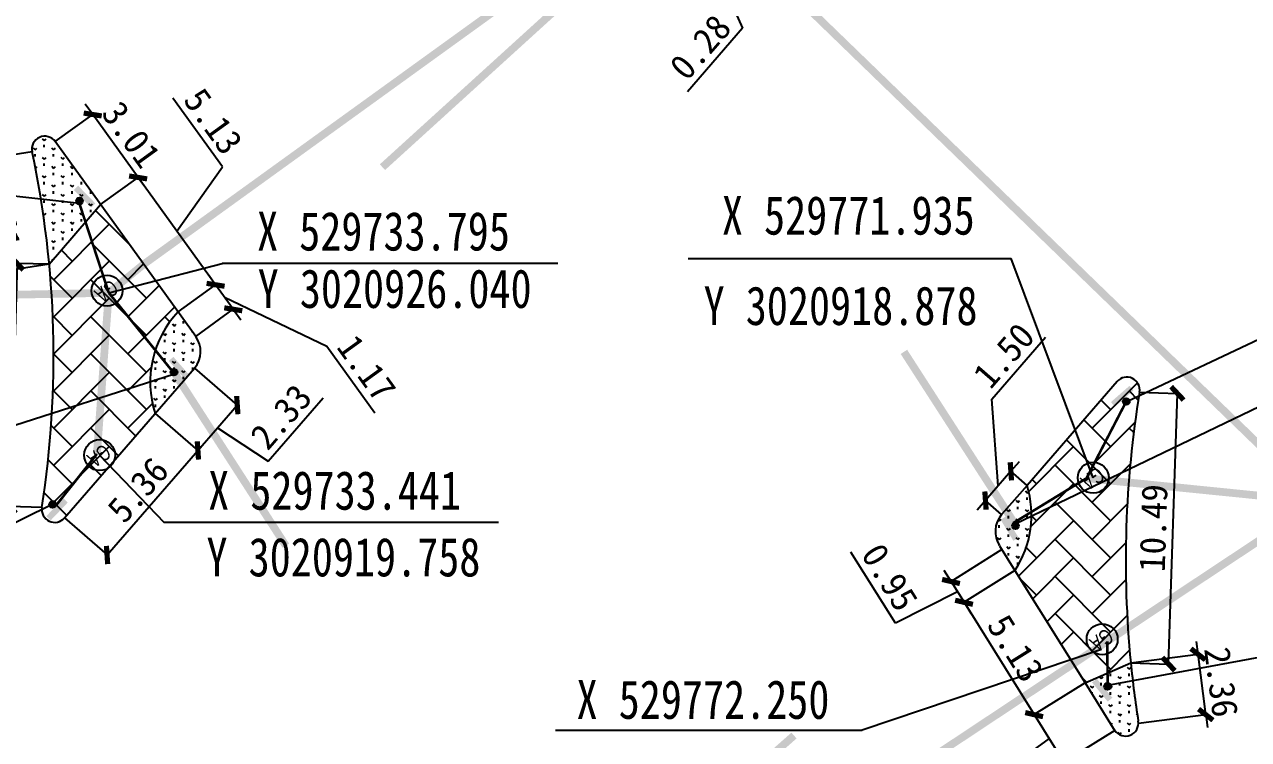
# Model space of a CAD drawing. Extents: x 529560 to 530007, y 3020685 to 3021211.
# Drawn here: x 529730.53 to 529777.95, y 3020908.74 to 3020936.43 of the extents above; entities that cross this region are included whole.
import ezdxf

# ---------------------------------------------------------------- set-up
doc = ezdxf.new("R2010")
doc.units = 0
doc.header["$LTSCALE"] = 0.5
doc.header["$PDMODE"] = 32
doc.linetypes.add('HIDDEN', pattern=[9.525, 6.35, -3.175])
doc.layers.get('0').update_dxf_attribs({"linetype": 'CONTINUOUS'})
doc.layers.get('Defpoints').update_dxf_attribs({"linetype": 'CONTINUOUS'})
for name, color, linetype in [('@-交通信号', 7, 'CONTINUOUS'), ('@-交通管线', 7, 'CONTINUOUS'), ('@-信号标注', 5, 'CONTINUOUS'), ('@-管线标注', 7, 'CONTINUOUS'), ('@-隔离岛', 3, 'CONTINUOUS'), ('ass', 7, 'CONTINUOUS')]:
    doc.layers.add(name, color=color, linetype=linetype)
doc.layers.add('PP-COM', color=7, linetype='CONTINUOUS', lineweight=0)
doc.styles.add('--黑体', font='simhei.ttf')
doc.styles.add('szsjbg', font='simhei.ttf', dxfattribs={"width": 0.7})
doc.styles.add('黑体', font='simhei.ttf')
doc.dimstyles.new('标志标注', dxfattribs={"dimtxt": 1, "dimasz": 0.5, "dimexe": 0, "dimexo": 0, "dimgap": 0.25, "dimtad": 1, "dimzin": 0, "dimdsep": 46, "dimtxsty": '--黑体', "dimblk": 'ARCHTICK', "dimcen": 0.09, "dimadec": 0, "dimazin": 0, "dimtfac": 1, "dimtix": 1, "dimtmove": 2, "dimatfit": 0, "dimfxl": 1, "dimtolj": 1, "dimtzin": 0, "dimarcsym": 0})
pattern_1 = [(90, (-9e-05, 2e-05), (-0.35920999999, 0.35921000001), [0.09525, -0.62317]), (44.999999998, (-9e-05, 2e-05), (-0.35921024483, 0.35921024485), [0.09525, -0.41275]), (134.999999998, (-9e-05, 2e-05), (-0.35921024485, -0.35921024483), [0.09525, -0.41275])]

# ---------------------------------------------------------------- blocks, each defined once
blk = doc.blocks.new('A$C3C3D2F93')
at = {"layer": '@-交通信号', "linetype": 'ByBlock', "lineweight": -3}
for points in [[(0.637, 0.384, 1), (0.372, 0.384, 1)], [(0.956, 0), (0.961, 0.236), (0.005, 0.257), (0, 0.022)]]:
    blk.add_hatch(color=14, dxfattribs=at).paths.add_polyline_path(points)
at = {"layer": '@-交通信号', "color": 14}
blk.add_circle((0.504, 0.384), 0.132, dxfattribs=at)
blk = doc.blocks.new('_ArchTick')
at = {"color": 0, "linetype": 'ByBlock', "const_width": 0.4}
blk.add_lwpolyline([(-0.5, -0.5), (0.5, 0.5)], dxfattribs=at)
blk = doc.blocks.new('*D168')
at = {"layer": 'Defpoints', "color": 0, "linetype": 'Continuous', "transparency": 16777216}
for p in [(529768.4, 3020916.096, 1475.285), (529768.903, 3020915.29, 1475.285), (529766.929, 3020914.057)]:
    blk.add_point(p, dxfattribs=at)
at = {"layer": 'PP-COM', "color": 0, "linetype": 'Continuous', "lineweight": -2, "transparency": 16777216}
for p, q in [((529764.271, 3020913.244), (529762.548, 3020916.003)), ((529768.4, 3020916.096), (529766.425, 3020914.863)), ((529766.425, 3020914.863), (529766.16, 3020915.287)), ((529768.903, 3020915.29), (529766.929, 3020914.057)), ((529766.425, 3020914.863), (529766.929, 3020914.057)), ((529766.425, 3020914.863), (529766.929, 3020914.057)), ((529766.677, 3020914.46), (529764.271, 3020913.244)), ((529766.929, 3020914.057), (529767.194, 3020913.633))]:
    blk.add_line(p, q, dxfattribs=at)
at = {"layer": 'PP-COM', "color": 0, "linetype": 'Continuous', "lineweight": -2, "transparency": 16777216, "xscale": 0.5, "yscale": 0.5, "zscale": 0.5}
for p, rotation in [((529766.425, 3020914.863), 301.9848840909769), ((529766.929, 3020914.057), 121.9848840909769)]:
    blk.add_blockref('_ArchTick', p, dxfattribs=dict(at, rotation=rotation))
at = {"layer": 'PP-COM', "color": 0, "linetype": 'Continuous', "transparency": 16777216, "insert": (529764.05, 3020915.024), "char_height": 1, "attachment_point": 5, "rotation": 301.9849, "style": '--黑体'}
blk.add_mtext('\\A1;0.95', dxfattribs=at)
blk = doc.blocks.new('*D169')
at = {"layer": 'Defpoints', "color": 0, "linetype": 'Continuous', "transparency": 16777216}
for p in [(529768.903, 3020915.29, 1475.285), (529771.62, 3020910.94, 1475.285), (529769.645, 3020909.707)]:
    blk.add_point(p, dxfattribs=at)
at = {"layer": 'PP-COM', "color": 0, "linetype": 'Continuous', "lineweight": -2, "transparency": 16777216}
for p, q in [((529768.903, 3020915.29), (529766.929, 3020914.057)), ((529766.929, 3020914.057), (529769.645, 3020909.707)), ((529771.62, 3020910.94), (529769.645, 3020909.707))]:
    blk.add_line(p, q, dxfattribs=at)
at = {"layer": 'PP-COM', "color": 0, "linetype": 'Continuous', "lineweight": -2, "transparency": 16777216, "xscale": 0.5, "yscale": 0.5, "zscale": 0.5}
for p, rotation in [((529766.929, 3020914.057), 121.9848840909769), ((529769.645, 3020909.707), 301.9848840909769)]:
    blk.add_blockref('_ArchTick', p, dxfattribs=dict(at, rotation=rotation))
at = {"layer": 'PP-COM', "color": 0, "linetype": 'Continuous', "transparency": 16777216, "insert": (529768.923, 3020912.279), "char_height": 1, "attachment_point": 5, "rotation": 301.9849, "style": '--黑体'}
blk.add_mtext('\\A1;5.13', dxfattribs=at)
blk = doc.blocks.new('*D170')
at = {"layer": 'Defpoints', "color": 0, "linetype": 'Continuous', "transparency": 16777216}
for p in [(529771.62, 3020910.94, 1475.285), (529772.772, 3020909.096), (529770.797, 3020907.862)]:
    blk.add_point(p, dxfattribs=at)
at = {"layer": 'PP-COM', "color": 0, "linetype": 'Continuous', "lineweight": -2, "transparency": 16777216}
for p, q in [((529771.62, 3020910.94), (529769.645, 3020909.707)), ((529769.645, 3020909.707), (529770.797, 3020907.862)), ((529772.772, 3020909.096), (529770.797, 3020907.862)), ((529770.221, 3020908.785), (529768.203, 3020907.312)), ((529768.203, 3020907.312), (529769.938, 3020904.534))]:
    blk.add_line(p, q, dxfattribs=at)
at = {"layer": 'PP-COM', "color": 0, "linetype": 'Continuous', "lineweight": -2, "transparency": 16777216, "xscale": 0.5, "yscale": 0.5, "zscale": 0.5}
for p, rotation in [((529769.645, 3020909.707), 121.9848840909769), ((529770.797, 3020907.862), 301.9848840909769)]:
    blk.add_blockref('_ArchTick', p, dxfattribs=dict(at, rotation=rotation))
at = {"layer": 'PP-COM', "color": 0, "linetype": 'Continuous', "transparency": 16777216, "insert": (529769.707, 3020906.321), "char_height": 1, "attachment_point": 5, "rotation": 301.9849, "style": '--黑体'}
blk.add_mtext('\\A1;2.17', dxfattribs=at)
blk = doc.blocks.new('*D171')
at = {"layer": 'Defpoints', "color": 0, "linetype": 'Continuous', "transparency": 16777216}
for p in [(529775.998, 3020912.045), (529773.39, 3020911.715), (529773.685, 3020909.377)]:
    blk.add_point(p, dxfattribs=at)
at = {"layer": 'PP-COM', "color": 0, "linetype": 'Continuous', "lineweight": -2, "transparency": 16777216}
for p, q in [((529775.998, 3020912.045), (529775.936, 3020912.541)), ((529773.39, 3020911.715), (529775.998, 3020912.045)), ((529776.294, 3020909.707), (529775.998, 3020912.045)), ((529773.685, 3020909.377), (529776.294, 3020909.707)), ((529776.294, 3020909.707), (529776.357, 3020909.211))]:
    blk.add_line(p, q, dxfattribs=at)
at = {"layer": 'PP-COM', "color": 0, "linetype": 'Continuous', "lineweight": -2, "transparency": 16777216, "xscale": 0.5, "yscale": 0.5, "zscale": 0.5}
for p, rotation in [((529775.998, 3020912.045), 277.2078099155734), ((529776.294, 3020909.707), 97.20780991557342)]:
    blk.add_blockref('_ArchTick', p, dxfattribs=dict(at, rotation=rotation))
at = {"layer": 'PP-COM', "color": 0, "linetype": 'Continuous', "transparency": 16777216, "insert": (529776.89, 3020910.97), "char_height": 1, "attachment_point": 5, "rotation": 277.2078, "style": '--黑体'}
blk.add_mtext('\\A1;2.36', dxfattribs=at)
blk = doc.blocks.new('*D172')
at = {"layer": 'Defpoints', "color": 0, "linetype": 'Continuous', "transparency": 16777216}
for p in [(529773.73, 3020922.195), (529775.194, 3020922.147), (529773.39, 3020911.715)]:
    blk.add_point(p, dxfattribs=at)
at = {"layer": 'PP-COM', "color": 0, "linetype": 'Continuous', "lineweight": -2, "transparency": 16777216}
for p, q in [((529773.73, 3020922.195), (529775.194, 3020922.147)), ((529774.853, 3020911.668), (529775.194, 3020922.147)), ((529773.39, 3020911.715), (529774.853, 3020911.668))]:
    blk.add_line(p, q, dxfattribs=at)
at = {"layer": 'PP-COM', "color": 0, "linetype": 'Continuous', "lineweight": -2, "transparency": 16777216, "xscale": 0.5, "yscale": 0.5, "zscale": 0.5}
for p, rotation in [((529775.194, 3020922.147), 88.13786379876213), ((529774.853, 3020911.668), 268.1378637987621)]:
    blk.add_blockref('_ArchTick', p, dxfattribs=dict(at, rotation=rotation))
at = {"layer": 'PP-COM', "color": 0, "linetype": 'Continuous', "transparency": 16777216, "insert": (529774.268, 3020916.932), "char_height": 1, "attachment_point": 5, "rotation": 88.1379, "style": '--黑体'}
blk.add_mtext('\\A1;10.49', dxfattribs=at)
blk = doc.blocks.new('*D174')
at = {"layer": 'Defpoints', "color": 0, "linetype": 'Continuous', "transparency": 16777216}
for p in [(529769.369, 3020918.585, 1475.285), (529767.76, 3020917.996), (529768.386, 3020917.453, 1475.285)]:
    blk.add_point(p, dxfattribs=at)
at = {"layer": 'PP-COM', "color": 0, "linetype": 'Continuous', "lineweight": -2, "transparency": 16777216}
for p, q in [((529768.001, 3020921.917), (529770.086, 3020924.317)), ((529768.252, 3020918.563), (529768.001, 3020921.917)), ((529768.744, 3020919.129), (529769.072, 3020919.506)), ((529768.744, 3020919.129), (529767.76, 3020917.996)), ((529768.744, 3020919.129), (529767.76, 3020917.996)), ((529769.369, 3020918.585), (529768.744, 3020919.129)), ((529767.76, 3020917.996), (529767.432, 3020917.619)), ((529768.386, 3020917.453), (529767.76, 3020917.996))]:
    blk.add_line(p, q, dxfattribs=at)
at = {"layer": 'PP-COM', "color": 0, "linetype": 'Continuous', "lineweight": -2, "transparency": 16777216, "xscale": 0.5, "yscale": 0.5, "zscale": 0.5}
for p, rotation in [((529768.744, 3020919.129), 229.0279955792337), ((529767.76, 3020917.996), 49.02799557923368)]:
    blk.add_blockref('_ArchTick', p, dxfattribs=dict(at, rotation=rotation))
at = {"layer": 'PP-COM', "color": 0, "linetype": 'Continuous', "transparency": 16777216, "insert": (529768.473, 3020923.613), "char_height": 1, "attachment_point": 5, "rotation": 49.028, "style": '--黑体'}
blk.add_mtext('\\A1;1.50', dxfattribs=at)
blk = doc.blocks.new('*D179')
at = {"layer": 'Defpoints', "color": 0, "linetype": 'Continuous', "transparency": 16777216}
for p in [(529735.596, 3020921.373), (529737.247, 3020919.937), (529732.077, 3020917.325)]:
    blk.add_point(p, dxfattribs=at)
at = {"layer": 'PP-COM', "color": 0, "linetype": 'Continuous', "lineweight": -2, "transparency": 16777216}
for p, q in [((529735.596, 3020921.373), (529737.247, 3020919.937)), ((529733.728, 3020915.889), (529737.247, 3020919.937)), ((529732.077, 3020917.325), (529733.728, 3020915.889))]:
    blk.add_line(p, q, dxfattribs=at)
at = {"layer": 'PP-COM', "color": 0, "linetype": 'Continuous', "lineweight": -2, "transparency": 16777216, "xscale": 0.5, "yscale": 0.5, "zscale": 0.5}
for p, rotation in [((529737.247, 3020919.937), 48.99575341329257), ((529733.728, 3020915.889), 228.9957534132926)]:
    blk.add_blockref('_ArchTick', p, dxfattribs=dict(at, rotation=rotation))
at = {"layer": 'PP-COM', "color": 0, "linetype": 'Continuous', "transparency": 16777216, "insert": (529734.921, 3020918.405), "char_height": 1, "attachment_point": 5, "rotation": 48.9958, "style": '--黑体'}
blk.add_mtext('\\A1;5.36', dxfattribs=at)
blk = doc.blocks.new('*D180')
at = {"layer": 'Defpoints', "color": 0, "linetype": 'Continuous', "transparency": 16777216}
for p in [(529737.122, 3020923.128, 1475.285), (529735.596, 3020921.373), (529738.773, 3020921.692)]:
    blk.add_point(p, dxfattribs=at)
at = {"layer": 'PP-COM', "color": 0, "linetype": 'Continuous', "lineweight": -2, "transparency": 16777216}
for p, q in [((529737.122, 3020923.128), (529738.773, 3020921.692)), ((529739.969, 3020919.521), (529742.107, 3020921.98)), ((529735.596, 3020921.373), (529737.247, 3020919.937)), ((529737.247, 3020919.937), (529738.773, 3020921.692)), ((529738.01, 3020920.815), (529739.969, 3020919.521))]:
    blk.add_line(p, q, dxfattribs=at)
at = {"layer": 'PP-COM', "color": 0, "linetype": 'Continuous', "lineweight": -2, "transparency": 16777216, "xscale": 0.5, "yscale": 0.5, "zscale": 0.5}
for p, rotation in [((529738.773, 3020921.692), 48.99575340922733), ((529737.247, 3020919.937), 228.9957534092273)]:
    blk.add_blockref('_ArchTick', p, dxfattribs=dict(at, rotation=rotation))
at = {"layer": 'PP-COM', "color": 0, "linetype": 'Continuous', "transparency": 16777216, "insert": (529740.472, 3020921.242), "char_height": 1, "attachment_point": 5, "rotation": 48.9958, "style": '--黑体'}
blk.add_mtext('\\A1;2.33', dxfattribs=at)
blk = doc.blocks.new('*D181')
at = {"layer": 'Defpoints', "color": 0, "linetype": 'Continuous', "transparency": 16777216}
for p in [(529737.933, 3020926.351), (529736.48, 3020925.301), (529737.164, 3020924.354)]:
    blk.add_point(p, dxfattribs=at)
at = {"layer": 'PP-COM', "color": 0, "linetype": 'Continuous', "lineweight": -2, "transparency": 16777216}
for p, q in [((529737.933, 3020926.351), (529737.64, 3020926.756)), ((529736.48, 3020925.301), (529737.933, 3020926.351)), ((529738.617, 3020925.403), (529737.933, 3020926.351)), ((529738.617, 3020925.403), (529737.933, 3020926.351)), ((529738.275, 3020925.877), (529742.239, 3020923.979)), ((529737.164, 3020924.354), (529738.617, 3020925.403)), ((529738.617, 3020925.403), (529738.91, 3020924.997)), ((529742.239, 3020923.979), (529744.107, 3020921.392))]:
    blk.add_line(p, q, dxfattribs=at)
at = {"layer": 'PP-COM', "color": 0, "linetype": 'Continuous', "lineweight": -2, "transparency": 16777216, "xscale": 0.5, "yscale": 0.5, "zscale": 0.5}
for p, rotation in [((529737.933, 3020926.351), 305.8295858250631), ((529738.617, 3020925.403), 125.8295858250631)]:
    blk.add_blockref('_ArchTick', p, dxfattribs=dict(at, rotation=rotation))
at = {"layer": 'PP-COM', "color": 0, "linetype": 'Continuous', "transparency": 16777216, "insert": (529743.781, 3020923.124), "char_height": 1, "attachment_point": 5, "rotation": 305.8296, "style": '--黑体'}
blk.add_mtext('\\A1;1.17', dxfattribs=at)
blk = doc.blocks.new('*D182')
at = {"layer": 'Defpoints', "color": 0, "linetype": 'Continuous', "transparency": 16777216}
for p in [(529734.932, 3020930.508), (529733.479, 3020929.459), (529736.48, 3020925.301)]:
    blk.add_point(p, dxfattribs=at)
at = {"layer": 'PP-COM', "color": 0, "linetype": 'Continuous', "lineweight": -2, "transparency": 16777216}
for p, q in [((529738.195, 3020930.916), (529736.275, 3020933.576)), ((529736.432, 3020928.429), (529738.195, 3020930.916)), ((529733.479, 3020929.459), (529734.932, 3020930.508)), ((529737.933, 3020926.351), (529734.932, 3020930.508)), ((529736.48, 3020925.301), (529737.933, 3020926.351))]:
    blk.add_line(p, q, dxfattribs=at)
at = {"layer": 'PP-COM', "color": 0, "linetype": 'Continuous', "lineweight": -2, "transparency": 16777216, "xscale": 0.5, "yscale": 0.5, "zscale": 0.5}
for p, rotation in [((529734.932, 3020930.508), 125.829585827928), ((529737.933, 3020926.351), 305.829585827928)]:
    blk.add_blockref('_ArchTick', p, dxfattribs=dict(at, rotation=rotation))
at = {"layer": 'PP-COM', "color": 0, "linetype": 'Continuous', "transparency": 16777216, "insert": (529737.843, 3020932.685), "char_height": 1, "attachment_point": 5, "rotation": 305.8296, "style": '--黑体'}
blk.add_mtext('\\A1;5.13', dxfattribs=at)
blk = doc.blocks.new('*D183')
at = {"layer": 'Defpoints', "color": 0, "linetype": 'Continuous', "transparency": 16777216}
for p in [(529733.172, 3020932.945), (529731.719, 3020931.896), (529733.479, 3020929.459)]:
    blk.add_point(p, dxfattribs=at)
at = {"layer": 'PP-COM', "color": 0, "linetype": 'Continuous', "lineweight": -2, "transparency": 16777216}
for p, q in [((529733.172, 3020932.945), (529732.879, 3020933.351)), ((529731.719, 3020931.896), (529733.172, 3020932.945)), ((529734.932, 3020930.508), (529733.172, 3020932.945)), ((529733.479, 3020929.459), (529734.932, 3020930.508)), ((529734.932, 3020930.508), (529735.224, 3020930.102))]:
    blk.add_line(p, q, dxfattribs=at)
at = {"layer": 'PP-COM', "color": 0, "linetype": 'Continuous', "lineweight": -2, "transparency": 16777216, "xscale": 0.5, "yscale": 0.5, "zscale": 0.5}
for p, rotation in [((529733.172, 3020932.945), 305.8295858160887), ((529734.932, 3020930.508), 125.8295858160887)]:
    blk.add_blockref('_ArchTick', p, dxfattribs=dict(at, rotation=rotation))
at = {"layer": 'PP-COM', "color": 0, "linetype": 'Continuous', "transparency": 16777216, "insert": (529734.664, 3020932.169), "char_height": 1, "attachment_point": 5, "rotation": 305.8296, "style": '--黑体'}
blk.add_mtext('\\A1;3.01', dxfattribs=at)
blk = doc.blocks.new('*D184')
at = {"layer": 'Defpoints', "color": 0, "linetype": 'Continuous', "transparency": 16777216}
for p in [(529730.824, 3020931.499), (529731.49, 3020927.144), (529729.284, 3020926.808)]:
    blk.add_point(p, dxfattribs=at)
at = {"layer": 'PP-COM', "color": 0, "linetype": 'Continuous', "lineweight": -2, "transparency": 16777216}
for p, q in [((529730.824, 3020931.499), (529728.619, 3020931.162)), ((529728.619, 3020931.162), (529729.284, 3020926.808)), ((529731.49, 3020927.144), (529729.284, 3020926.808))]:
    blk.add_line(p, q, dxfattribs=at)
at = {"layer": 'PP-COM', "color": 0, "linetype": 'Continuous', "lineweight": -2, "transparency": 16777216, "xscale": 0.5, "yscale": 0.5, "zscale": 0.5}
for p, rotation in [((529728.619, 3020931.162), 98.68747023515259), ((529729.284, 3020926.808), 278.6874702351527)]:
    blk.add_blockref('_ArchTick', p, dxfattribs=dict(at, rotation=rotation))
at = {"layer": 'PP-COM', "color": 0, "linetype": 'Continuous', "transparency": 16777216, "insert": (529729.693, 3020929.098), "char_height": 1, "attachment_point": 5, "rotation": 278.6875, "style": '--黑体'}
blk.add_mtext('\\A1;4.41', dxfattribs=at)
blk = doc.blocks.new('*D185')
at = {"layer": 'Defpoints', "color": 0, "linetype": 'Continuous', "transparency": 16777216}
for p in [(529731.49, 3020927.144), (529729.955, 3020917.767), (529731.205, 3020917.73)]:
    blk.add_point(p, dxfattribs=at)
at = {"layer": 'PP-COM', "color": 0, "linetype": 'Continuous', "lineweight": -2, "transparency": 16777216}
for p, q in [((529730.24, 3020927.182), (529729.955, 3020917.767)), ((529731.49, 3020927.144), (529730.24, 3020927.182)), ((529731.205, 3020917.73), (529729.955, 3020917.767))]:
    blk.add_line(p, q, dxfattribs=at)
at = {"layer": 'PP-COM', "color": 0, "linetype": 'Continuous', "lineweight": -2, "transparency": 16777216, "xscale": 0.5, "yscale": 0.5, "zscale": 0.5}
for p, rotation in [((529730.24, 3020927.182), 88.26881014564489), ((529729.955, 3020917.767), 268.2688101456449)]:
    blk.add_blockref('_ArchTick', p, dxfattribs=dict(at, rotation=rotation))
at = {"layer": 'PP-COM', "color": 0, "linetype": 'Continuous', "transparency": 16777216, "insert": (529729.348, 3020922.497), "char_height": 1, "attachment_point": 5, "rotation": 88.2688, "style": '--黑体'}
blk.add_mtext('\\A1;9.42', dxfattribs=at)
blk = doc.blocks.new('*D195')
at = {"layer": 'Defpoints', "color": 0, "linetype": 'Continuous', "transparency": 16777216}
for p in [(529755.733, 3020939.867, 2950.57), (529755.55, 3020939.656), (529757.617, 3020938.23)]:
    blk.add_point(p, dxfattribs=at)
at = {"layer": 'PP-COM', "color": 0, "linetype": 'Continuous', "lineweight": -2, "transparency": 16777216}
for p, q in [((529755.733, 3020939.867), (529757.617, 3020938.23)), ((529755.55, 3020939.656), (529757.434, 3020938.02)), ((529757.617, 3020938.23), (529757.945, 3020938.608)), ((529757.434, 3020938.02), (529757.107, 3020937.642)), ((529757.434, 3020938.02), (529757.617, 3020938.23)), ((529757.434, 3020938.02), (529757.617, 3020938.23)), ((529757.526, 3020938.125), (529758.35, 3020936.286)), ((529758.35, 3020936.286), (529756.214, 3020933.826))]:
    blk.add_line(p, q, dxfattribs=at)
at = {"layer": 'PP-COM', "color": 0, "linetype": 'Continuous', "lineweight": -2, "transparency": 16777216, "xscale": 0.5, "yscale": 0.5, "zscale": 0.5}
for p, rotation in [((529757.434, 3020938.02), 49.0279956646644), ((529757.617, 3020938.23), 229.0279956646644)]:
    blk.add_blockref('_ArchTick', p, dxfattribs=dict(at, rotation=rotation))
at = {"layer": 'PP-COM', "color": 0, "linetype": 'Continuous', "transparency": 16777216, "insert": (529756.712, 3020935.552), "char_height": 1, "attachment_point": 5, "rotation": 49.028, "style": '--黑体'}
blk.add_mtext('\\A1;0.28', dxfattribs=at)
blk = doc.blocks.new('A$C56756BC1')
at = {"layer": '@-交通管线'}
blk.add_circle((0.6, 0.6), 0.6, dxfattribs=at)
at = {"layer": '@-交通管线', "insert": (0.208, 0.914), "char_height": 0.6, "width": 0.64212, "attachment_point": 1, "style": 'szsjbg'}
blk.add_mtext('{\\fArial|b0|i0|c0|p32;GA}', dxfattribs=at)

msp = doc.modelspace()

# ---------------------------------------------------------------- hatches: boundary and pattern name
at = {"layer": '@-隔离岛', "linetype": 'Continuous'}
h = msp.add_hatch(dxfattribs=at)
h.set_pattern_fill('GRASS', color=256, scale=0.02, style=0)
h.set_pattern_definition(pattern_1)
h.paths.add_polyline_path([(529733.479, 3020929.459), (529731.719, 3020931.896, 0.811028), (529730.824, 3020931.499, -0.028942), (529731.49, 3020927.144)])
h = msp.add_hatch(dxfattribs=at)
h.set_pattern_fill('AR-HBONE', color=30, scale=0.01, angle=-2e-09, style=0)
h.paths.add_polyline_path([(529736.48, 3020925.301), (529733.479, 3020929.459), (529731.49, 3020927.144, -0.062066), (529731.205, 3020917.73, 0.752392), (529732.077, 3020917.325), (529735.596, 3020921.373, -0.275849)])
h = msp.add_hatch(dxfattribs=at)
h.set_pattern_fill('GRASS', color=256, scale=0.02, style=0)
h.set_pattern_definition(pattern_1)
h.paths.add_polyline_path([(529737.164, 3020924.354), (529736.48, 3020925.301, 0.275849), (529735.596, 3020921.373), (529737.108, 3020923.112, 0.348402)])
h = msp.add_hatch(dxfattribs=at)
h.set_pattern_fill('AR-HBONE', color=30, scale=0.01, angle=-2e-09, style=0)
h.paths.add_polyline_path([(529768.903, 3020915.29), (529771.62, 3020910.94), (529773.39, 3020911.715, -0.065817), (529773.73, 3020922.195, 0.75644), (529772.86, 3020922.604), (529769.369, 3020918.585, -0.223984)])
h = msp.add_hatch(dxfattribs=at)
h.set_pattern_fill('GRASS', color=256, scale=0.02, style=0)
h.set_pattern_definition(pattern_1)
edge = h.paths.add_edge_path()
edge.add_arc((529765.643, 3020917.432), 3.901, -33.3043, 17.1955)
edge.add_line((529769.369, 3020918.585), (529768.386, 3020917.453))
edge.add_arc((529769.141, 3020916.797), 1, 139.0265, 212.9387)
edge.add_line((529768.304, 3020916.25), (529768.903, 3020915.29))
h = msp.add_hatch(dxfattribs=at)
h.set_pattern_fill('GRASS', color=256, scale=0.02, style=0)
h.set_pattern_definition(pattern_1)
edge = h.paths.add_edge_path()
edge.add_line((529771.62, 3020910.94), (529773.39, 3020911.715))
edge.add_line((529771.62, 3020910.94), (529772.777, 3020909.087))
edge.add_arc((529813.194, 3020915.666), 40, 185.6691, 188.9338)
edge.add_arc((529773.185, 3020909.377), 0.5, -145.7694, 8.9338)

# ---------------------------------------------------------------- linework, layer by layer
at = {"layer": '@-交通信号', "linetype": 'Continuous'}
for p, q in [((529732.657, 3020929.498), (529720.98, 3020930.82)), ((529768.913, 3020917.101), (529793.679, 3020929.017)), ((529773.257, 3020921.847), (529784.334, 3020927.08)), ((529736.343, 3020922.895), (529703.104, 3020912.186)), ((529731.575, 3020917.829), (529722.48, 3020913.352)), ((529772.501, 3020910.849), (529785.893, 3020913.332))]:
    msp.add_line(p, q, dxfattribs=at)
at = {"layer": '@-交通管线', "color": 1, "const_width": 0.3, "flags": 128}
for points in [[(529733.795, 3020926.04), (529725.049, 3020925.866), (529722.883, 3020934.971), (529711.369, 3020951.267)], [(529755.755, 3020942.024), (529735.148, 3020927.146)], [(529780.635, 3020917.958), (529755.755, 3020942.024)], [(529735.148, 3020927.146), (529733.795, 3020926.04), (529733.335, 3020919.799)], [(529780.635, 3020917.958), (529771.673, 3020918.861)], [(529750.414, 3020897.919), (529780.635, 3020917.958)]]:
    msp.add_lwpolyline(points, dxfattribs=at)
at = {"layer": '@-交通管线', "color": 6, "const_width": 0.1}
for points in [[(529732.657, 3020929.498), (529733.795, 3020926.04)], [(529736.219, 3020923.054), (529733.795, 3020926.04)], [(529768.84, 3020917.129), (529771.673, 3020918.861), (529773.152, 3020921.714)], [(529733.335, 3020919.799), (529731.74, 3020917.795)], [(529772.493, 3020910.805), (529772.478, 3020912.549)]]:
    msp.add_lwpolyline(points, dxfattribs=at)
at = {"layer": '@-信号标注', "linetype": 'HIDDEN', "ltscale": 0.2, "const_width": 0.3, "flags": 128}
for points in [[(529754.745, 3020940.307), (529744.397, 3020930.905)], [(529736.32, 3020922.968), (529740.657, 3020916.246)]]:
    msp.add_lwpolyline(points, dxfattribs=at)
at = {"layer": '@-信号标注', "linetype": 'HIDDEN', "ltscale": 0.2, "const_width": 0.3, "elevation": 1475.285, "flags": 128}
for points in [[(529768.937, 3020917.032), (529764.6, 3020923.754)], [(529749.841, 3020899.64), (529760.342, 3020908.898)]]:
    msp.add_lwpolyline(points, dxfattribs=at)
at = {"layer": '@-管线标注'}
for p, q in [((529733.795, 3020926.04), (529738.185, 3020927.177)), ((529751.197, 3020927.177), (529738.185, 3020927.177)), ((529756.242, 3020927.369), (529768.756, 3020927.369)), ((529771.935, 3020918.878), (529768.756, 3020927.369)), ((529733.441, 3020919.758), (529735.937, 3020917.142)), ((529748.895, 3020917.142), (529735.937, 3020917.142)), ((529772.25, 3020912.224), (529762.982, 3020909.111)), ((529751.103, 3020909.111), (529762.982, 3020909.111))]:
    msp.add_line(p, q, dxfattribs=at)
at = {"layer": '@-隔离岛', "linetype": 'Continuous', "flags": 128}
for points in [[(529731.719, 3020931.896, 0.811046), (529730.824, 3020931.499)], [(529731.205, 3020917.73, 0.091171), (529730.824, 3020931.499)], [(529736.48, 3020925.301, 0.275849), (529735.596, 3020921.373)], [(529737.119, 3020923.125, 0.343697), (529737.164, 3020924.354)], [(529773.73, 3020922.195, 0.75644), (529772.86, 3020922.604)], [(529773.73, 3020922.195, 0.065817), (529773.39, 3020911.715, 0.064324)], [(529731.205, 3020917.73, 0.752392), (529732.077, 3020917.325)], [(529773.39, 3020911.715, 0.014246), (529773.679, 3020909.455)], [(529772.772, 3020909.096, 0.800458), (529773.679, 3020909.455)]]:
    msp.add_lwpolyline(points, format="xyb", dxfattribs=at)
for points in [[(529737.164, 3020924.354), (529731.719, 3020931.896)], [(529731.49, 3020927.144), (529733.479, 3020929.459)]]:
    msp.add_lwpolyline(points, dxfattribs=at)
at = {"layer": '@-隔离岛', "linetype": 'Continuous', "elevation": 1475.285, "flags": 128}
for points in [[(529732.077, 3020917.325), (529737.122, 3020923.128)], [(529772.86, 3020922.604), (529769.369, 3020918.585)], [(529769.369, 3020918.585), (529768.386, 3020917.453)], [(529768.304, 3020916.25), (529768.903, 3020915.29)], [(529768.903, 3020915.29), (529771.62, 3020910.94)], [(529771.62, 3020910.94), (529773.39, 3020911.715)], [(529771.62, 3020910.94), (529772.777, 3020909.087)]]:
    msp.add_lwpolyline(points, dxfattribs=at)
for points in [[(529768.903, 3020915.29, 0.223984), (529769.369, 3020918.585)], [(529768.386, 3020917.453, 0.33417), (529768.302, 3020916.253)]]:
    msp.add_lwpolyline(points, format="xyb", dxfattribs=at)
at = {"layer": 'ass', "color": 2, "linetype": 'Continuous', "flags": 128}
msp.add_lwpolyline([(529737.367, 3020924.5, 0.000013), (529737.367, 3020924.5)], format="xyb", dxfattribs=at)

# ---------------------------------------------------------------- block references
at = {"layer": '@-交通信号'}
for p, rotation in [((529733.29, 3020929.518), 135.5133179589284), ((529736.944, 3020922.856), 132.5133179474544), ((529773.324, 3020922.456), 222.5369353680657), ((529731.561, 3020917.216), 47.53693535969086), ((529768.328, 3020917.244), 302.5133179343028), ((529771.874, 3020910.939), 310.5133179721925)]:
    msp.add_blockref('A$C3C3D2F93', p, dxfattribs=dict(at, rotation=rotation))
at = {"layer": '@-交通管线', "rotation": 214.1049366214369}
for p in [(529733.887, 3020926.957), (529733.602, 3020920.591), (529772.095, 3020919.711), (529772.441, 3020913.458)]:
    msp.add_blockref('A$C56756BC1', p, dxfattribs=at)

# ---------------------------------------------------------------- texts
at = {"layer": '@-管线标注', "style": '黑体', "width": 0.8}
for s, p in [('X 529771.935', (529757.548, 3020928.293)), ('X 529733.795', (529739.539, 3020927.677)), ('Y 3020926.040', (529739.564, 3020925.455)), ('Y 3020918.878', (529756.84, 3020924.793)), ('X 529733.441', (529737.646, 3020917.642)), ('Y 3020919.758', (529737.58, 3020915.06)), ('X 529772.250', (529751.918, 3020909.544))]:
    msp.add_text(s, height=1.5, dxfattribs=at).set_placement(p)

# ---------------------------------------------------------------- dimensions: what is measured, and where the dimension line sits
at = {"layer": 'PP-COM', "color": 7, "linetype": 'Continuous'}
for base, p1, p2, angle, picture, middle, dimtype in [((529757.617, 3020938.23), (529755.55, 3020939.656), (529755.733, 3020939.867, 2950.57), 49.028, '*D195', (529758.187, 3020936.098), 161), ((529734.932, 3020930.508), (529736.48, 3020925.301), (529733.479, 3020929.459), 125.8296, '*D182', (529738.049, 3020931.118), 161), ((529737.933, 3020926.351), (529737.164, 3020924.354), (529736.48, 3020925.301), 125.8296, '*D181', (529742.385, 3020923.776), 161), ((529767.76, 3020917.996), (529769.369, 3020918.585, 1475.285), (529768.386, 3020917.453, 1475.285), 229.028, '*D174', (529768.165, 3020922.105), 161), ((529738.773, 3020921.692), (529735.596, 3020921.373), (529737.122, 3020923.128, 1475.285), 48.9958, '*D180', (529740.133, 3020919.709), 161), ((529766.929, 3020914.057), (529768.4, 3020916.096, 1475.285), (529768.903, 3020915.29, 1475.285), 301.9849, '*D168', (529764.138, 3020913.456), 161), ((529770.797, 3020907.862), (529771.62, 3020910.94, 1475.285), (529772.772, 3020909.096), 121.9849, '*D170', (529768.336, 3020907.1), 160)]:
    dim = msp.add_linear_dim(base=base, p1=p1, p2=p2, angle=angle, dimstyle='标志标注', override={"dimtmove": 1}, dxfattribs=at)
    dim.commit()
    dim.dimension.update_dxf_attribs({"geometry": picture, "text_midpoint": middle, "dimtype": dimtype})
for p1, p2, distance, picture, middle in [((529733.479, 3020929.459), (529731.719, 3020931.896), -1.792, '*D183', (529734.664, 3020932.169)), ((529730.824, 3020931.499), (529731.49, 3020927.144), -2.231, '*D184', (529729.693, 3020929.098)), ((529731.49, 3020927.144), (529731.205, 3020917.73), -1.25, '*D185', (529729.348, 3020922.497)), ((529773.39, 3020911.715), (529773.73, 3020922.195), -1.464, '*D172', (529774.268, 3020916.932)), ((529732.077, 3020917.325), (529735.596, 3020921.373), -2.188, '*D179', (529734.921, 3020918.405)), ((529773.685, 3020909.377), (529773.39, 3020911.715), -2.629, '*D171', (529776.89, 3020910.97))]:
    dim = msp.add_aligned_dim(p1=p1, p2=p2, distance=distance, dimstyle='标志标注', dxfattribs=at)
    dim.commit()
    dim.dimension.update_dxf_attribs({"geometry": picture, "text_midpoint": middle})
dim = msp.add_linear_dim(base=(529769.645, 3020909.707), p1=(529768.903, 3020915.29, 1475.285), p2=(529771.62, 3020910.94, 1475.285), angle=121.9849, dimstyle='标志标注', dxfattribs=at)
dim.commit()
dim.dimension.update_dxf_attribs({"geometry": '*D169', "text_midpoint": (529768.923, 3020912.279)})

doc.saveas('drawing.dxf')
